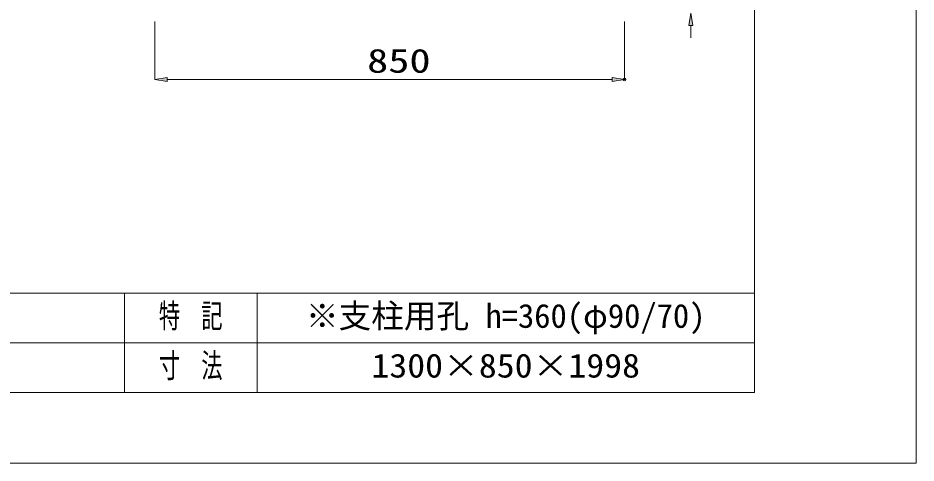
# Model space of a CAD drawing. Units: millimetres, scale not verified. Extents: x 0 to 6300, y 0 to 4455.
# Drawn here: x 4675 to 6300, y 0 to 805 of the extents above; entities that cross this region are included whole.
import ezdxf
from ezdxf.enums import TextEntityAlignment as Align

# ---------------------------------------------------------------- set-up
doc = ezdxf.new("R2010")
doc.units = ezdxf.units.MM
doc.header["$LTSCALE"] = 10
doc.header["$PDMODE"] = 32
doc.header["$PDSIZE"] = 5
for name, color, linetype, lineweight in [('Defpoints_3', 7, 'Continuous', 13), ('S-Dim', 1, 'Continuous', 13), ('TTL-FRAM', 3, 'Continuous', 13), ('TTL-LINE', 2, 'Continuous', 13), ('TTL-TXT', 2, 'Continuous', 13)]:
    doc.layers.add(name, color=color, linetype=linetype, lineweight=lineweight)
doc.styles.add('ＭＳ ゴシック', font='')
doc.styles.get('ＭＳ ゴシック').set_extended_font_data('MS Gothic')

msp = doc.modelspace()

# ---------------------------------------------------------------- hatches: boundary and pattern name
at = {"layer": 'S-Dim'}
for points in [[(5888.75, 791.64), (5896.25, 791.64), (5892.5, 814.14)], [(4945, 697.89), (4945, 690.39), (4922.5, 694.14)], [(5750, 697.89), (5750, 690.39), (5772.5, 694.14)]]:
    msp.add_hatch(color=256, dxfattribs=at).paths.add_polyline_path(points)

# ---------------------------------------------------------------- linework, layer by layer
at = {"layer": 'Defpoints_3'}
for p, q in [((6300, 0), (6300, 4455)), ((0, 0), (6300, 0))]:
    msp.add_line(p, q, dxfattribs=at)
msp.add_point((5772.5, 694.14), dxfattribs=at)
at = {"layer": 'S-Dim'}
for p, q in [((4922.5, 799.14), (4922.5, 694.14)), ((5772.5, 799.14), (5772.5, 694.14)), ((5892.5, 791.64), (5892.5, 769.14)), ((4945, 694.14), (5750, 694.14))]:
    msp.add_line(p, q, dxfattribs=at)
for points in [[(5888.75, 791.64), (5896.25, 791.64), (5892.5, 814.14)], [(4945, 697.89), (4945, 690.39), (4922.5, 694.14)], [(5750, 697.89), (5750, 690.39), (5772.5, 694.14)]]:
    msp.add_lwpolyline(points, close=True, dxfattribs=at)
at = {"layer": 'TTL-FRAM'}
for p, q in [((6007.5, 4132.5), (6007.5, 127.5)), ((382.5, 307.5), (6007.5, 307.5)), ((5010, 127.5), (4305, 127.5)), ((5220, 127.5), (5010, 127.5)), ((6007.5, 127.5), (5220, 127.5))]:
    msp.add_line(p, q, dxfattribs=at)
at = {"layer": 'TTL-LINE'}
for p, q in [((4867.5, 127.5), (4867.5, 307.5)), ((5107.5, 127.5), (5107.5, 307.5)), ((4042.5, 217.5), (4867.5, 217.5)), ((4867.5, 217.5), (5107.5, 217.5)), ((5107.5, 217.5), (6007.5, 217.5))]:
    msp.add_line(p, q, dxfattribs=at)

# ---------------------------------------------------------------- texts
at = {"layer": 'S-Dim', "style": 'ＭＳ ゴシック', "width": 1.3}
msp.add_text('850', height=43.3, dxfattribs=at).set_placement((5306.7, 693.31), align=Align.BOTTOM_LEFT)
at = {"layer": 'TTL-TXT', "style": 'ＭＳ ゴシック', "width": 0.65}
for s, p in [('特\u3000記', (4987.5, 231.67)), ('寸\u3000法', (4987.5, 141.67))]:
    msp.add_text(s, height=43.3, dxfattribs=at).set_placement(p, align=Align.BOTTOM_CENTER)
at = {"layer": 'TTL-TXT', "color": 1, "style": 'ＭＳ ゴシック'}
msp.add_text('※支柱用孔 h=360(φ90/70)', height=43.3, dxfattribs=at).set_placement((5557.5, 231.67), align=Align.BOTTOM_CENTER)
at = {"layer": 'TTL-TXT', "color": 1, "style": 'ＭＳ ゴシック', "width": 1.1}
msp.add_text('1300×850×1998', height=43.3, dxfattribs=at).set_placement((5557.5, 141.67), align=Align.BOTTOM_CENTER)

doc.saveas('drawing.dxf')
